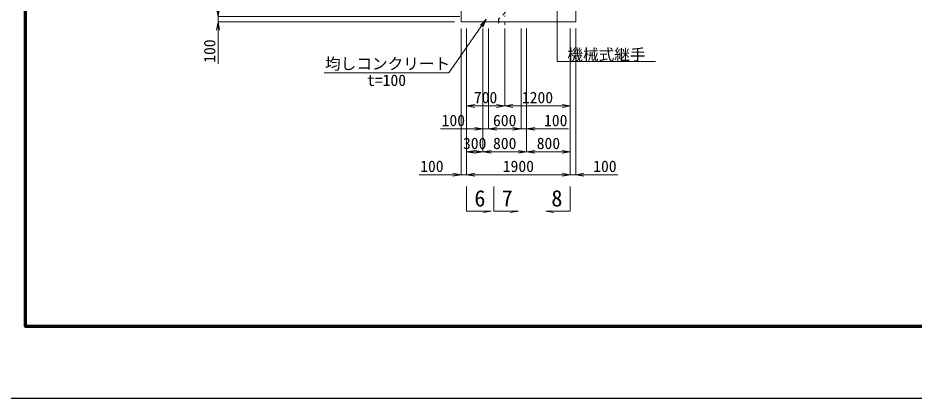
# Model space of a CAD drawing. Header units: millimetres. Extents: x 156724 to 219930, y -98905 to 17820.
# Drawn here: x 170566 to 186992, y -17820 to -10851 of the extents above; entities that cross this region are included whole.
import ezdxf
from ezdxf.enums import TextEntityAlignment as Align

# ---------------------------------------------------------------- set-up
doc = ezdxf.new("R2010")
doc.units = ezdxf.units.MM
doc.header["$LTSCALE"] = 60
doc.header["$PDSIZE"] = 300
for name, pattern in [('SXF_一点短鎖線', [9.25, 6, -1.5, 0.25, -1.5]), ('SXF_跳び破線', [12, 6, -6]), ('一点短鎖線', [9.25, 6, -1.5, 0.25, -1.5])]:
    doc.linetypes.add(name, pattern=pattern)
doc.layers.get('Defpoints').update_dxf_attribs({"color": 151})
for name, color, linetype, lineweight in [('D-BMK', 2, 'SXF_一点短鎖線', 13), ('D-STR-DIM', 7, 'Continuous', 13), ('D-STR-HTXT', 7, 'Continuous', 13), ('D-STR-STR3', 4, 'Continuous', 25), ('D-STR-STR7', 1, 'Continuous', 13), ('D-STR-TXT', 7, 'Continuous', 13), ('D-TTL', 2, 'Continuous', 140)]:
    doc.layers.add(name, color=color, linetype=linetype, lineweight=lineweight)
doc.styles.add('MS ゴシック', font='MS Gothic.ttf')
doc.styles.add('ＭＳ ゴシック', font='MS Gothic.ttf')
doc.dimstyles.new('DIM-60', dxfattribs={"dimscale": 60, "dimtxt": 3.5, "dimasz": 2.5, "dimexe": 0, "dimexo": 2, "dimgap": 0.8, "dimtad": 1, "dimdec": 0, "dimzin": 0, "dimdsep": 46, "dimtxsty": 'MS ゴシック', "dimblk": 'OPEN', "dimcen": 0.1, "dimclrd": 256, "dimclre": 256, "dimclrt": 256, "dimaunit": 1, "dimadec": 4, "dimazin": 0, "dimtfac": 1, "dimtdec": 0, "dimtmove": 0, "dimatfit": 3, "dimldrblk": 'OPEN', "dimfxl": 1, "dimtolj": 1, "dimtzin": 0, "dimlwd": -1, "dimlwe": -1, "dimarcsym": 0})
doc.dimstyles.new('DIM-60-F', dxfattribs={"dimscale": 60, "dimtxt": 3.5, "dimasz": 2.5, "dimexe": 0, "dimexo": 2, "dimgap": 0.8, "dimtad": 1, "dimdec": 0, "dimzin": 0, "dimdsep": 46, "dimtxsty": 'MS ゴシック', "dimblk": 'OPEN', "dimcen": 0.1, "dimaunit": 1, "dimadec": 4, "dimazin": 0, "dimtfac": 1, "dimtdec": 0, "dimtmove": 2, "dimatfit": 3, "dimldrblk": 'OPEN', "dimfxl": 1, "dimtolj": 1, "dimtzin": 0, "dimlwd": -1, "dimlwe": -1, "dimarcsym": 2})

# ---------------------------------------------------------------- blocks, each defined once
blk = doc.blocks.new('_Open')
at = {"color": 0, "linetype": 'ByBlock', "lineweight": -2}
for p, q in [((-1, 0.17), (0, 0)), ((-1, -0.17), (0, 0)), ((0, 0), (-1, 0))]:
    blk.add_line(p, q, dxfattribs=at)
blk = doc.blocks.new('*D397')
at = {"layer": 'D-STR-DIM', "color": 0, "transparency": 16777216}
for p, q in [((178779, -11045), (178779, -12465)), ((179479, -11045), (179479, -12465)), ((178929, -12465), (179329, -12465))]:
    blk.add_line(p, q, dxfattribs=at)
at = {"layer": 'Defpoints', "color": 0, "transparency": 16777216}
for p in [(178779, -10925), (179479, -10925), (179479, -12465)]:
    blk.add_point(p, dxfattribs=at)
at = {"layer": 'D-STR-DIM', "color": 0, "transparency": 16777216, "xscale": 150, "yscale": 150, "zscale": 150, "rotation": 180}
blk.add_blockref('_Open', (178779, -12465), dxfattribs=at)
at = {"layer": 'D-STR-DIM', "color": 0, "transparency": 16777216, "xscale": 150, "yscale": 150, "zscale": 150}
blk.add_blockref('_Open', (179479, -12465), dxfattribs=at)
at = {"layer": 'D-STR-DIM', "color": 0, "transparency": 16777216, "insert": (179129, -12312), "char_height": 210, "attachment_point": 5, "style": 'MS ゴシック'}
blk.add_mtext('\\A1;700', dxfattribs=at)
blk = doc.blocks.new('*D398')
at = {"layer": 'D-STR-DIM', "color": 0, "transparency": 16777216}
for p, q in [((179479, -11045), (179479, -12465)), ((180679, -11045), (180679, -12465)), ((179629, -12465), (180529, -12465))]:
    blk.add_line(p, q, dxfattribs=at)
at = {"layer": 'Defpoints', "color": 0, "transparency": 16777216}
for p in [(179479, -10925), (180679, -10925), (180679, -12465)]:
    blk.add_point(p, dxfattribs=at)
at = {"layer": 'D-STR-DIM', "color": 0, "transparency": 16777216, "xscale": 150, "yscale": 150, "zscale": 150, "rotation": 180}
blk.add_blockref('_Open', (179479, -12465), dxfattribs=at)
at = {"layer": 'D-STR-DIM', "color": 0, "transparency": 16777216, "xscale": 150, "yscale": 150, "zscale": 150}
blk.add_blockref('_Open', (180679, -12465), dxfattribs=at)
at = {"layer": 'D-STR-DIM', "color": 0, "transparency": 16777216, "insert": (180079, -12312), "char_height": 210, "attachment_point": 5, "style": 'MS ゴシック'}
blk.add_mtext('\\A1;1200', dxfattribs=at)
blk = doc.blocks.new('*D399')
at = {"layer": 'D-STR-DIM', "color": 0, "transparency": 16777216}
for p, q in [((178779, -11045), (178779, -13725)), ((180679, -11045), (180679, -13725)), ((178929, -13725), (180529, -13725))]:
    blk.add_line(p, q, dxfattribs=at)
at = {"layer": 'Defpoints', "color": 0, "transparency": 16777216}
for p in [(178779, -10925), (180679, -10925), (180679, -13725)]:
    blk.add_point(p, dxfattribs=at)
at = {"layer": 'D-STR-DIM', "color": 0, "transparency": 16777216, "xscale": 150, "yscale": 150, "zscale": 150, "rotation": 180}
blk.add_blockref('_Open', (178779, -13725), dxfattribs=at)
at = {"layer": 'D-STR-DIM', "color": 0, "transparency": 16777216, "xscale": 150, "yscale": 150, "zscale": 150}
blk.add_blockref('_Open', (180679, -13725), dxfattribs=at)
at = {"layer": 'D-STR-DIM', "color": 0, "transparency": 16777216, "insert": (179729, -13572), "char_height": 210, "attachment_point": 5, "style": 'MS ゴシック'}
blk.add_mtext('\\A1;1900', dxfattribs=at)
blk = doc.blocks.new('*D400')
at = {"layer": 'D-STR-DIM', "color": 0, "transparency": 16777216}
for p, q in [((179079, -11045), (179079, -13305)), ((179879, -11045), (179879, -13305)), ((179229, -13305), (179729, -13305))]:
    blk.add_line(p, q, dxfattribs=at)
at = {"layer": 'Defpoints', "color": 0, "transparency": 16777216}
for p in [(179079, -10925), (179879, -10925), (179879, -13305)]:
    blk.add_point(p, dxfattribs=at)
at = {"layer": 'D-STR-DIM', "color": 0, "transparency": 16777216, "xscale": 150, "yscale": 150, "zscale": 150, "rotation": 180}
blk.add_blockref('_Open', (179079, -13305), dxfattribs=at)
at = {"layer": 'D-STR-DIM', "color": 0, "transparency": 16777216, "xscale": 150, "yscale": 150, "zscale": 150}
blk.add_blockref('_Open', (179879, -13305), dxfattribs=at)
at = {"layer": 'D-STR-DIM', "color": 0, "transparency": 16777216, "insert": (179479, -13152), "char_height": 210, "attachment_point": 5, "style": 'MS ゴシック'}
blk.add_mtext('\\A1;800', dxfattribs=at)
blk = doc.blocks.new('*D401')
at = {"layer": 'D-STR-DIM', "color": 0, "transparency": 16777216}
for p, q in [((179179, -11045), (179179, -12885)), ((179779, -11045), (179779, -12885)), ((179329, -12885), (179629, -12885))]:
    blk.add_line(p, q, dxfattribs=at)
at = {"layer": 'Defpoints', "color": 0, "transparency": 16777216}
for p in [(179179, -10925), (179779, -10925), (179779, -12885)]:
    blk.add_point(p, dxfattribs=at)
at = {"layer": 'D-STR-DIM', "color": 0, "transparency": 16777216, "xscale": 150, "yscale": 150, "zscale": 150, "rotation": 180}
blk.add_blockref('_Open', (179179, -12885), dxfattribs=at)
at = {"layer": 'D-STR-DIM', "color": 0, "transparency": 16777216, "xscale": 150, "yscale": 150, "zscale": 150}
blk.add_blockref('_Open', (179779, -12885), dxfattribs=at)
at = {"layer": 'D-STR-DIM', "color": 0, "transparency": 16777216, "insert": (179479, -12732), "char_height": 210, "attachment_point": 5, "style": 'MS ゴシック'}
blk.add_mtext('\\A1;600', dxfattribs=at)
blk = doc.blocks.new('*D402')
at = {"layer": 'D-STR-DIM', "color": 0, "transparency": 16777216}
for p, q in [((180679, -11045), (180679, -13725)), ((180779, -11045), (180779, -13725)), ((180529, -13725), (180379, -13725)), ((180679, -13725), (180779, -13725)), ((180929, -13725), (181547, -13725))]:
    blk.add_line(p, q, dxfattribs=at)
at = {"layer": 'Defpoints', "color": 0, "transparency": 16777216}
for p in [(180679, -10925), (180779, -10925), (180679, -13725)]:
    blk.add_point(p, dxfattribs=at)
at = {"layer": 'D-STR-DIM', "color": 0, "transparency": 16777216, "xscale": 150, "yscale": 150, "zscale": 150}
blk.add_blockref('_Open', (180679, -13725), dxfattribs=at)
at = {"layer": 'D-STR-DIM', "color": 0, "transparency": 16777216, "xscale": 150, "yscale": 150, "zscale": 150, "rotation": 180}
blk.add_blockref('_Open', (180779, -13725), dxfattribs=at)
at = {"layer": 'D-STR-DIM', "color": 0, "transparency": 16777216, "insert": (181313, -13572), "char_height": 210, "attachment_point": 5, "style": 'MS ゴシック'}
blk.add_mtext('\\A1;100', dxfattribs=at)
blk = doc.blocks.new('*D403')
at = {"layer": 'D-STR-DIM', "color": 0, "transparency": 16777216}
for p, q in [((178679, -11045), (178679, -13725)), ((178779, -11045), (178779, -13725)), ((178529, -13725), (177911, -13725)), ((178779, -13725), (178679, -13725)), ((178929, -13725), (179079, -13725))]:
    blk.add_line(p, q, dxfattribs=at)
at = {"layer": 'Defpoints', "color": 0, "transparency": 16777216}
for p in [(178679, -10925), (178779, -10925), (178779, -13725)]:
    blk.add_point(p, dxfattribs=at)
at = {"layer": 'D-STR-DIM', "color": 0, "transparency": 16777216, "xscale": 150, "yscale": 150, "zscale": 150}
blk.add_blockref('_Open', (178679, -13725), dxfattribs=at)
at = {"layer": 'D-STR-DIM', "color": 0, "transparency": 16777216, "xscale": 150, "yscale": 150, "zscale": 150, "rotation": 180}
blk.add_blockref('_Open', (178779, -13725), dxfattribs=at)
at = {"layer": 'D-STR-DIM', "color": 0, "transparency": 16777216, "insert": (178145, -13572), "char_height": 210, "attachment_point": 5, "style": 'MS ゴシック'}
blk.add_mtext('\\A1;100', dxfattribs=at)
blk = doc.blocks.new('*D404')
at = {"layer": 'D-STR-DIM', "color": 0, "transparency": 16777216}
for p, q in [((179879, -11045), (179879, -13305)), ((180679, -11045), (180679, -13305)), ((180529, -13305), (180029, -13305))]:
    blk.add_line(p, q, dxfattribs=at)
at = {"layer": 'Defpoints', "color": 0, "transparency": 16777216}
for p in [(179879, -10925), (180679, -10925), (179879, -13305)]:
    blk.add_point(p, dxfattribs=at)
at = {"layer": 'D-STR-DIM', "color": 0, "transparency": 16777216, "xscale": 150, "yscale": 150, "zscale": 150, "rotation": 180}
blk.add_blockref('_Open', (179879, -13305), dxfattribs=at)
at = {"layer": 'D-STR-DIM', "color": 0, "transparency": 16777216, "xscale": 150, "yscale": 150, "zscale": 150}
blk.add_blockref('_Open', (180679, -13305), dxfattribs=at)
at = {"layer": 'D-STR-DIM', "color": 0, "transparency": 16777216, "insert": (180279, -13152), "char_height": 210, "attachment_point": 5, "style": 'MS ゴシック'}
blk.add_mtext('\\A1;800', dxfattribs=at)
blk = doc.blocks.new('*D405')
at = {"layer": 'D-STR-DIM', "color": 0, "transparency": 16777216}
for p, q in [((178779, -11045), (178779, -13305)), ((179079, -11045), (179079, -13305)), ((178779, -13305), (179079, -13305)), ((178929, -13305), (178779, -13305)), ((178929, -13305), (179079, -13305))]:
    blk.add_line(p, q, dxfattribs=at)
at = {"layer": 'Defpoints', "color": 0, "transparency": 16777216}
for p in [(178779, -10925), (179079, -10925), (179079, -13305)]:
    blk.add_point(p, dxfattribs=at)
at = {"layer": 'D-STR-DIM', "color": 0, "transparency": 16777216, "xscale": 150, "yscale": 150, "zscale": 150, "rotation": 180}
blk.add_blockref('_Open', (178779, -13305), dxfattribs=at)
at = {"layer": 'D-STR-DIM', "color": 0, "transparency": 16777216, "xscale": 150, "yscale": 150, "zscale": 150}
blk.add_blockref('_Open', (179079, -13305), dxfattribs=at)
at = {"layer": 'D-STR-DIM', "color": 0, "transparency": 16777216, "insert": (178929, -13152), "char_height": 210, "attachment_point": 5, "style": 'MS ゴシック'}
blk.add_mtext('\\A1;300', dxfattribs=at)
blk = doc.blocks.new('*D406')
at = {"layer": 'D-STR-DIM', "transparency": 16777216}
for p, q in [((179779, -11045), (179779, -12885)), ((179879, -11045), (179879, -12885)), ((179629, -12885), (179479, -12885)), ((179779, -12885), (179879, -12885)), ((180029, -12885), (180647, -12885))]:
    blk.add_line(p, q, dxfattribs=at)
at = {"layer": 'Defpoints', "color": 0, "transparency": 16777216}
for p in [(179779, -10925), (179879, -10925), (179779, -12885)]:
    blk.add_point(p, dxfattribs=at)
at = {"layer": 'D-STR-DIM', "transparency": 16777216, "xscale": 150, "yscale": 150, "zscale": 150}
blk.add_blockref('_Open', (179779, -12885), dxfattribs=at)
at = {"layer": 'D-STR-DIM', "transparency": 16777216, "xscale": 150, "yscale": 150, "zscale": 150, "rotation": 180}
blk.add_blockref('_Open', (179879, -12885), dxfattribs=at)
at = {"layer": 'D-STR-DIM', "transparency": 16777216, "insert": (180413, -12732), "char_height": 210, "attachment_point": 5, "style": 'MS ゴシック'}
blk.add_mtext('\\A1;100', dxfattribs=at)
blk = doc.blocks.new('*D407')
at = {"layer": 'D-STR-DIM', "transparency": 16777216}
for p, q in [((179079, -11045), (179079, -12885)), ((179179, -11045), (179179, -12885)), ((178929, -12885), (178304, -12885)), ((179179, -12885), (179079, -12885)), ((179329, -12885), (179479, -12885))]:
    blk.add_line(p, q, dxfattribs=at)
at = {"layer": 'Defpoints', "color": 0, "transparency": 16777216}
for p in [(179079, -10925), (179179, -10925), (179179, -12885)]:
    blk.add_point(p, dxfattribs=at)
at = {"layer": 'D-STR-DIM', "transparency": 16777216, "xscale": 150, "yscale": 150, "zscale": 150}
blk.add_blockref('_Open', (179079, -12885), dxfattribs=at)
at = {"layer": 'D-STR-DIM', "transparency": 16777216, "xscale": 150, "yscale": 150, "zscale": 150, "rotation": 180}
blk.add_blockref('_Open', (179179, -12885), dxfattribs=at)
at = {"layer": 'D-STR-DIM', "transparency": 16777216, "insert": (178538, -12732), "char_height": 210, "attachment_point": 5, "style": 'MS ゴシック'}
blk.add_mtext('\\A1;100', dxfattribs=at)
blk = doc.blocks.new('*D428')
at = {"layer": 'D-STR-DIM', "transparency": 16777216}
for p, q in [((174230, -10675), (174230, -10525)), ((178659, -10825), (174230, -10825)), ((174230, -10825), (174230, -10925)), ((178559, -10925), (174230, -10925)), ((174230, -11075), (174230, -11693))]:
    blk.add_line(p, q, dxfattribs=at)
at = {"layer": 'Defpoints', "color": 0, "transparency": 16777216}
for p in [(178779, -10825), (174230, -10925), (178679, -10925)]:
    blk.add_point(p, dxfattribs=at)
at = {"layer": 'D-STR-DIM', "transparency": 16777216, "xscale": 150, "yscale": 150, "zscale": 150}
for p, rotation in [((174230, -10825), 270), ((174230, -10925), 90)]:
    blk.add_blockref('_Open', p, dxfattribs=dict(at, rotation=rotation))
at = {"layer": 'D-STR-DIM', "transparency": 16777216, "insert": (174077, -11459), "char_height": 210, "attachment_point": 5, "rotation": 90, "style": 'MS ゴシック'}
blk.add_mtext('\\A1;100', dxfattribs=at)

msp = doc.modelspace()

# ---------------------------------------------------------------- linework, layer by layer
at = {"layer": 'D-BMK', "linetype": '一点短鎖線'}
msp.add_line((179479.1, -6474.8), (179479.1, -10974.8), dxfattribs=at)
at = {"layer": 'D-STR-HTXT'}
msp.add_line((176175.2, -11858.4), (178455.2, -11858.4), dxfattribs=at)
msp.add_lwpolyline([(180441.3, -11652.5), (182241.3, -11652.5)], dxfattribs=at)
at = {"layer": 'D-STR-HTXT', "linetype": 'Continuous'}
for points in [[(178779.1, -13940.7), (178779.1, -14390.7), (179229.1, -14390.7), (179081.4, -14416.7)], [(179279.1, -13940.7), (179279.1, -14390.7), (179729.1, -14390.7), (179581.4, -14416.7)], [(180679.1, -13940.7), (180679.1, -14390.7), (180229.1, -14390.7), (180376.8, -14416.7)]]:
    msp.add_lwpolyline(points, dxfattribs=at)
at = {"layer": 'D-STR-STR3', "linetype": 'SXF_跳び破線', "ltscale": 0.2}
msp.add_lwpolyline([(179364.1, -10074.8), (179364.1, -10174.8), (179594.1, -10404.8), (179594.1, -10644.8), (179364.1, -10874.8), (179364.1, -10974.8)], dxfattribs=at)
at = {"layer": 'D-STR-STR7'}
msp.add_lwpolyline([(178679.1, -6524.8), (180779.1, -6524.8), (180779.1, -10924.8), (178679.1, -10924.8)], close=True, dxfattribs=at)
at = {"layer": 'D-TTL'}
msp.add_lwpolyline([(170699.5, 16500), (170699.5, -16500), (218699.5, -16500), (218699.5, 16500)], close=True, dxfattribs=at)
at = {"layer": 'Defpoints', "color": 1}
msp.add_lwpolyline([(169469.5, 17820), (169469.5, -17820), (219929.5, -17820), (219929.5, 17820)], close=True, dxfattribs=at)

# ---------------------------------------------------------------- texts
at = {"layer": 'D-STR-HTXT', "linetype": 'Continuous', "style": 'ＭＳ ゴシック'}
for s, p in [('6', (179024, -14307.3)), ('7', (179524, -14307.3)), ('8', (180434.1, -14307.3))]:
    msp.add_text(s, height=300, dxfattribs=at).set_placement(p, align=Align.CENTER)
at = {"layer": 'D-STR-TXT', "style": 'MS ゴシック'}
msp.add_text('均しコンクリート', height=210, dxfattribs=at).set_placement((177334.4, -11858.4), align=Align.BOTTOM_CENTER)
msp.add_text('t=100', height=210, dxfattribs=at).set_placement((177315.2, -11888.4), align=Align.TOP_CENTER)
at = {"layer": 'D-STR-TXT', "insert": (181341.3, -11652.5), "char_height": 210, "attachment_point": 8, "style": 'MS ゴシック'}
msp.add_mtext('機械式継手', dxfattribs=at)

# ---------------------------------------------------------------- dimensions: what is measured, and where the dimension line sits
at = {"layer": 'D-STR-DIM'}
for base, p1, p2, angle, picture, middle in [((174229.6, -10924.8), (178779.1, -10824.8), (178679.1, -10924.8), 90, '*D428', (174229.6, -11458.8)), ((179779.1, -12884.8), (179879.1, -10924.8), (179779.1, -10924.8), 180, '*D406', (180413.1, -12884.8))]:
    dim = msp.add_linear_dim(base=base, p1=p1, p2=p2, angle=angle, dimstyle='DIM-60', dxfattribs=at)
    dim.commit()
    dim.dimension.update_dxf_attribs({"geometry": picture, "text_midpoint": middle, "dimtype": 160})
dim = msp.add_linear_dim(base=(178779.1, -13724.8), p1=(178679.1, -10924.8), p2=(178779.1, -10924.8), dimstyle='DIM-60-F', override={"dimtmove": 0}, dxfattribs=at)
dim.commit()
dim.dimension.update_dxf_attribs({"geometry": '*D403', "text_midpoint": (178145.1, -13724.8), "dimtype": 160})
dim = msp.add_linear_dim(base=(179179.1, -12884.8), p1=(179079.1, -10924.8), p2=(179179.1, -10924.8), dimstyle='DIM-60', dxfattribs=at)
dim.commit()
dim.dimension.update_dxf_attribs({"geometry": '*D407', "text_midpoint": (178538.1, -12884.8), "dimtype": 160})
dim = msp.add_linear_dim(base=(179079.1, -13304.8), p1=(178779.1, -10924.8), p2=(179079.1, -10924.8), dimstyle='DIM-60-F', override={"dimtix": 1}, dxfattribs=at)
dim.commit()
dim.dimension.update_dxf_attribs({"geometry": '*D405', "text_midpoint": (178929.1, -13151.8)})
for base, p1, p2, picture, middle in [((179479.1, -12464.8), (178779.1, -10924.8), (179479.1, -10924.8), '*D397', (179129.1, -12311.8)), ((180679.1, -13724.8), (178779.1, -10924.8), (180679.1, -10924.8), '*D399', (179729.1, -13571.8)), ((179879.1, -13304.8), (179079.1, -10924.8), (179879.1, -10924.8), '*D400', (179479.1, -13151.8)), ((179779.1, -12884.8), (179179.1, -10924.8), (179779.1, -10924.8), '*D401', (179479.1, -12731.8)), ((180679.1, -12464.8), (179479.1, -10924.8), (180679.1, -10924.8), '*D398', (180079.1, -12311.8))]:
    dim = msp.add_linear_dim(base=base, p1=p1, p2=p2, dimstyle='DIM-60-F', dxfattribs=at)
    dim.commit()
    dim.dimension.update_dxf_attribs({"geometry": picture, "text_midpoint": middle})
dim = msp.add_linear_dim(base=(179879.1, -13304.8), p1=(180679.1, -10924.8), p2=(179879.1, -10924.8), angle=180, dimstyle='DIM-60-F', dxfattribs=at)
dim.commit()
dim.dimension.update_dxf_attribs({"geometry": '*D404', "text_midpoint": (180279.1, -13151.8)})
dim = msp.add_linear_dim(base=(180679.1, -13724.8), p1=(180779.1, -10924.8), p2=(180679.1, -10924.8), angle=180, dimstyle='DIM-60-F', override={"dimtmove": 0}, dxfattribs=at)
dim.commit()
dim.dimension.update_dxf_attribs({"geometry": '*D402', "text_midpoint": (181313.1, -13724.8), "dimtype": 160})

# ---------------------------------------------------------------- leaders
at = {"layer": 'D-STR-HTXT'}
for points in [[(180441.3, -9332.8), (180441.3, -11652.5)], [(179141.8, -10876.6), (178455.2, -11858.4)]]:
    msp.add_leader(points, dimstyle='DIM-60-F', override={"dimtad": 0}, dxfattribs=at)

doc.saveas('drawing.dxf')
